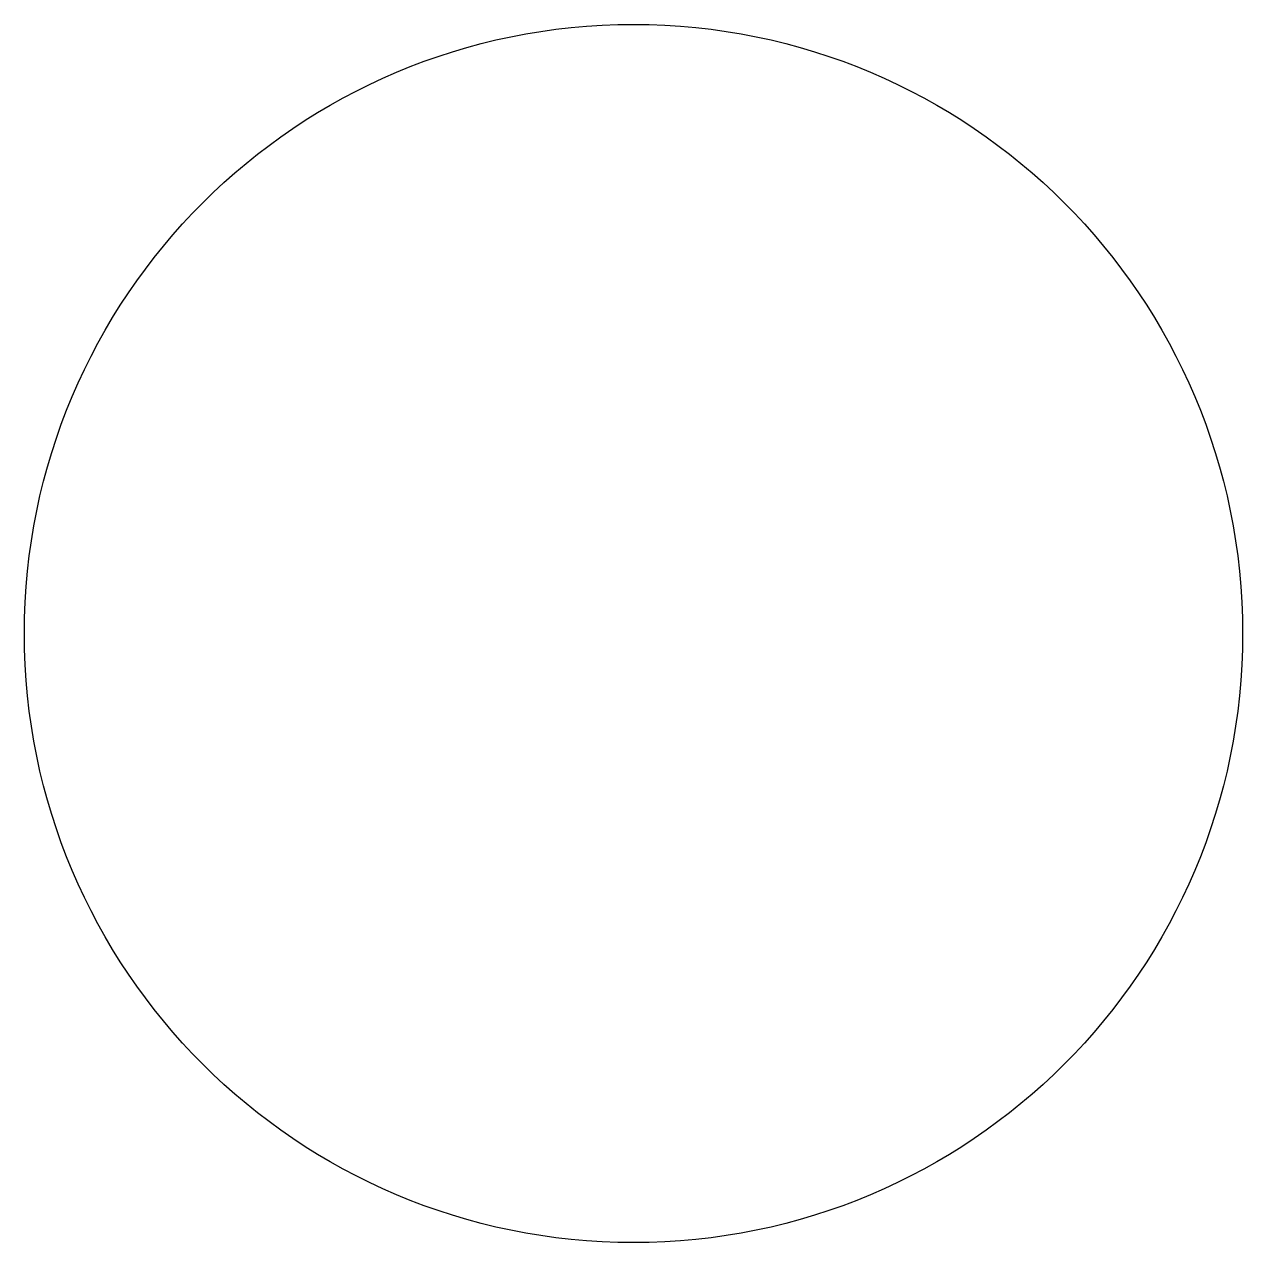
# Model space of a CAD drawing. Header units: inches. Extents: x 0 to 4, y 0 to 4.
import ezdxf

# ---------------------------------------------------------------- set-up
doc = ezdxf.new("R2010")
doc.units = ezdxf.units.IN
doc.header["$MEASUREMENT"] = 0
doc.layers.add('SEPTICAD', color=7, linetype='Continuous')

msp = doc.modelspace()

# ---------------------------------------------------------------- linework, layer by layer
at = {"layer": 'SEPTICAD'}
msp.add_circle((2, 2), 2, dxfattribs=at)

doc.saveas('drawing.dxf')
